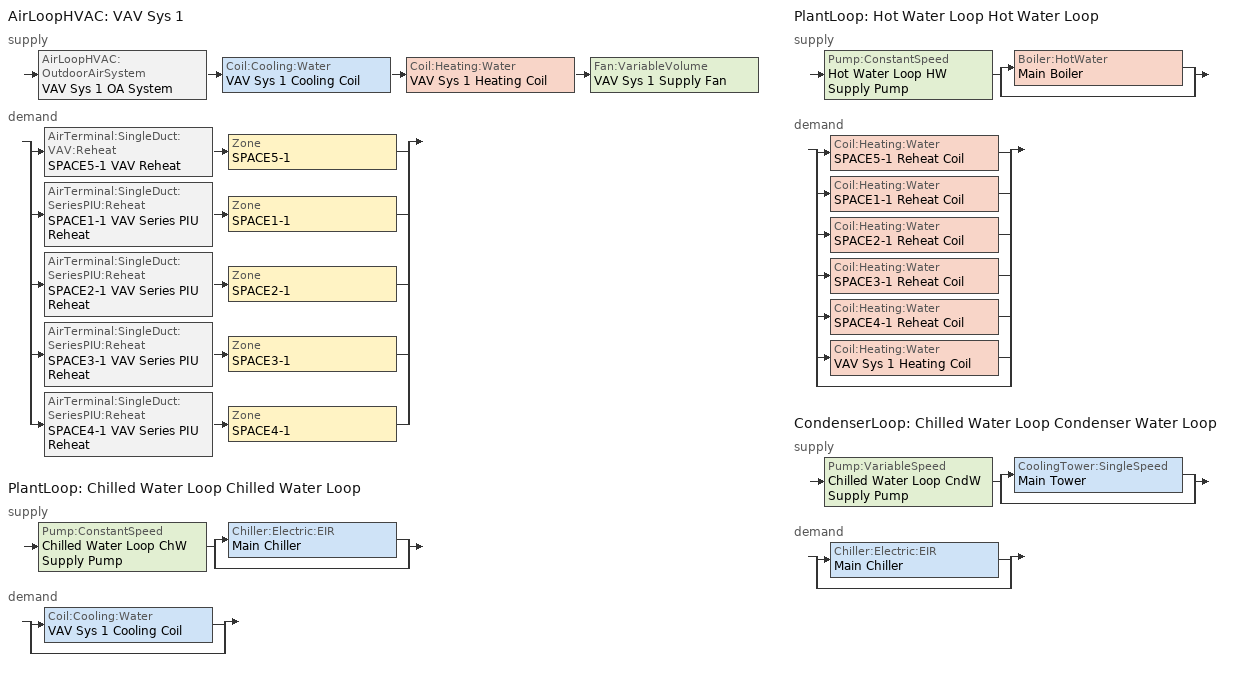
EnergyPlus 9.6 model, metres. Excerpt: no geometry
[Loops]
AirLoopHVAC 'VAV Sys 1'
 supply: AirLoopHVAC:OutdoorAirSystem 'VAV Sys 1 OA System' > Coil:Cooling:Water 'VAV Sys 1 Cooling Coil' > Coil:Heating:Water 'VAV Sys 1 Heating Coil' > Fan:VariableVolume 'VAV Sys 1 Supply Fan'
 demand: split
  | AirTerminal:SingleDuct:VAV:Reheat 'SPACE5-1 VAV Reheat' > Zone 'SPACE5-1'
  | AirTerminal:SingleDuct:SeriesPIU:Reheat 'SPACE1-1 VAV Series PIU Reheat' > Zone 'SPACE1-1'
  | AirTerminal:SingleDuct:SeriesPIU:Reheat 'SPACE2-1 VAV Series PIU Reheat' > Zone 'SPACE2-1'
  | AirTerminal:SingleDuct:SeriesPIU:Reheat 'SPACE3-1 VAV Series PIU Reheat' > Zone 'SPACE3-1'
  | AirTerminal:SingleDuct:SeriesPIU:Reheat 'SPACE4-1 VAV Series PIU Reheat' > Zone 'SPACE4-1'
PlantLoop 'Chilled Water Loop Chilled Water Loop'
 supply: Pump:ConstantSpeed 'Chilled Water Loop ChW Supply Pump' > split
  | Chiller:Electric:EIR 'Main Chiller'
  | bypass
 demand: split
  | Coil:Cooling:Water 'VAV Sys 1 Cooling Coil'
  | bypass
PlantLoop 'Hot Water Loop Hot Water Loop'
 supply: Pump:ConstantSpeed 'Hot Water Loop HW Supply Pump' > split
  | Boiler:HotWater 'Main Boiler'
  | bypass
 demand: split
  | Coil:Heating:Water 'SPACE5-1 Reheat Coil'
  | Coil:Heating:Water 'SPACE1-1 Reheat Coil'
  | Coil:Heating:Water 'SPACE2-1 Reheat Coil'
  | Coil:Heating:Water 'SPACE3-1 Reheat Coil'
  | Coil:Heating:Water 'SPACE4-1 Reheat Coil'
  | Coil:Heating:Water 'VAV Sys 1 Heating Coil'
  | bypass
CondenserLoop 'Chilled Water Loop Condenser Water Loop'
 supply: Pump:VariableSpeed 'Chilled Water Loop CndW Supply Pump' > split
  | CoolingTower:SingleSpeed 'Main Tower'
  | bypass
 demand: split
  | Chiller:Electric:EIR 'Main Chiller'
  | bypass
[AirLoopHVAC]
VAV Sys 1: Design supply air flow rate=Autosize
[AirLoopHVAC:ReturnPlenum]
VAV Sys 1 Return Plenum: Zone=PLENUM-1
[AirTerminal:SingleDuct:SeriesPIU:Reheat] Convergence tolerance=0.001; Maximum air flow rate=Autosize; Maximum hot water or steam flow rate=Autosize; Maximum primary air flow rate=Autosize; Minimum hot water or steam flow rate=0; Minimum primary air flow fraction=Autosize
Name | Fan | Reheat coil
SPACE1-1 VAV Series PIU Reheat | SPACE1-1 PIU Fan | SPACE1-1 Reheat Coil
SPACE2-1 VAV Series PIU Reheat | SPACE2-1 PIU Fan | SPACE2-1 Reheat Coil
SPACE3-1 VAV Series PIU Reheat | SPACE3-1 PIU Fan | SPACE3-1 Reheat Coil
SPACE4-1 VAV Series PIU Reheat | SPACE4-1 PIU Fan | SPACE4-1 Reheat Coil
[AirTerminal:SingleDuct:VAV:Reheat]
SPACE5-1 VAV Reheat: Constant minimum air flow fraction=0.3; Convergence tolerance=0.001; Damper heating action=Reverse; Maximum air flow rate=Autosize; Maximum hot water or steam flow rate=Autosize; Minimum hot water or steam flow rate=0; Reheat coil=SPACE5-1 Reheat Coil; Zone minimum air flow input method=Constant
[Boiler:HotWater]
Main Boiler: Boiler flow mode=ConstantFlow; Design water flow rate=Autosize; Efficiency curve temperature evaluation variable=LeavingBoiler; Fuel type=NaturalGas; Maximum part load ratio=1.1; Minimum part load ratio=0; Nominal capacity=Autosize; Nominal thermal efficiency=0.8; Normalized boiler efficiency curve=Main Boiler Efficiency Curve; Optimum part load ratio=1; Parasitic electric load=0; Sizing factor=1; Water outlet upper temperature limit=100
[Chiller:Electric:EIR]
Main Chiller: Chiller flow mode=ConstantFlow; Condenser type=WaterCooled; Cooling capacity function of temperature curve=Main Chiller RecipCapFT; Design heat recovery water flow rate=0; Electric input to cooling output ratio function of part load ratio curve=Main Chiller RecipEIRFPLR; Electric input to cooling output ratio function of temperature curve=Main Chiller RecipEIRFT; Fraction of compressor electric consumption rejected by condenser=1; Leaving chilled water lower temperature limit=5; Maximum part load ratio=1; Minimum part load ratio=0; Minimum unloading ratio=0.25; Optimum part load ratio=1; Reference capacity=Autosize; Reference chilled water flow rate=Autosize; Reference condenser fluid flow rate=Autosize; Reference cop=3.2; Reference entering condenser fluid temperature=29.4; Reference leaving chilled water temperature=6.67; Sizing factor=1
[Coil:Cooling:Water]
VAV Sys 1 Cooling Coil: Design air flow rate=Autosize; Design inlet air humidity ratio=Autosize; Design inlet air temperature=Autosize; Design inlet water temperature=Autosize; Design outlet air humidity ratio=Autosize; Design outlet air temperature=Autosize; Design water flow rate=Autosize; Heat exchanger configuration=CrossFlow; Type of analysis=DetailedAnalysis
[Coil:Heating:Water] Maximum water flow rate=Autosize; Performance input method=UFactorTimesAreaAndDesignWaterFlowRate; Rated capacity=Autosize; Rated inlet air temperature=16.6; Rated inlet water temperature=82.2; Rated outlet air temperature=32.2; Rated outlet water temperature=71.1; Rated ratio for air and water convection=0.5; U factor times area value=Autosize
SPACE1-1 Reheat Coil; SPACE2-1 Reheat Coil; SPACE3-1 Reheat Coil; SPACE4-1 Reheat Coil; SPACE5-1 Reheat Coil; VAV Sys 1 Heating Coil
[CondenserEquipmentList]
Chilled Water Loop All Condensers: Main Tower, CoolingTower:SingleSpeed
[CondenserEquipmentOperationSchemes]
Chilled Water Loop Condenser Operation: Control scheme 1=Chilled Water Loop Condenser Operation All Hours; Control scheme 1 schedule=HVACTemplate-Always 1
[CondenserLoop]
Chilled Water Loop Condenser Water Loop: Condenser equipment operation scheme=Chilled Water Loop Condenser Operation; Condenser loop volume=Autocalculate; Fluid type=Water; Load distribution scheme=SequentialLoad; Maximum loop flow rate=Autosize; Maximum loop temperature=80; Minimum loop flow rate=0; Minimum loop temperature=5
[Controller:OutdoorAir]
VAV Sys 1 OA Controller: Economizer control action type=ModulateFlow; Economizer control type=DifferentialDryBulb; Economizer maximum limit dry bulb temperature=19; Economizer minimum limit dry bulb temperature=4; Lockout type=NoLockout; Maximum outdoor air flow rate=Autosize; Minimum limit type=FixedMinimum; Minimum outdoor air flow rate=Autosize; Minimum outdoor air schedule=Min OA Sched
[Controller:WaterCoil] Actuator variable=Flow; Control variable=Temperature; Controller convergence tolerance=Autosize; Maximum actuated flow=Autosize; Minimum actuated flow=0
Name | Action
VAV Sys 1 Cooling Coil Controller | Reverse
VAV Sys 1 Heating Coil Controller | Normal
[CoolingTower:SingleSpeed]
Main Tower: Blowdown calculation mode=ConcentrationRatio; Blowdown concentration ratio=3; Capacity control=FanCycling; Design air flow rate=Autosize; Design fan power=Autosize; Design u factor times area value=Autosize; Design water flow rate=Autosize; Drift loss percent=0.008; Evaporation loss mode=SaturatedExit; Free convection capacity=Autocalculate; Free convection regime air flow rate=Autocalculate; Free convection regime u factor times area value=Autocalculate; Performance input method=UFactorTimesAreaAndDesignWaterFlowRate; Sizing factor=1
[DesignSpecification:OutdoorAir] Outdoor air flow per person=0.00944; Outdoor air flow per zone=0; Outdoor air flow per zone floor area=0; Outdoor air method=Flow/Person
SZ DSOA SPACE1-1; SZ DSOA SPACE2-1; SZ DSOA SPACE3-1; SZ DSOA SPACE4-1; SZ DSOA SPACE5-1
[DesignSpecification:ZoneAirDistribution] Zone air distribution effectiveness in cooling mode=1; Zone air distribution effectiveness in heating mode=1
SZ DSZAD SPACE1-1; SZ DSZAD SPACE2-1; SZ DSZAD SPACE3-1; SZ DSZAD SPACE4-1; SZ DSZAD SPACE5-1
[Fan:ConstantVolume] Availability schedule=FanAvailSched; Fan total efficiency=0.7; Maximum flow rate=Autosize; Motor efficiency=0.9; Motor in airstream fraction=1; Pressure rise=1000
SPACE1-1 PIU Fan; SPACE2-1 PIU Fan; SPACE3-1 PIU Fan; SPACE4-1 PIU Fan
[Fan:VariableVolume]
VAV Sys 1 Supply Fan: Availability schedule=FanAvailSched; Fan power coefficient 1=0.350712; Fan power coefficient 2=0.308505; Fan power coefficient 3=-0.541374; Fan power coefficient 4=0.871988; Fan power coefficient 5=0; Fan power minimum flow fraction=0.25; Fan power minimum flow rate input method=Fraction; Fan total efficiency=0.7; Maximum flow rate=Autosize; Motor efficiency=0.9; Motor in airstream fraction=1; Pressure rise=600
[PlantEquipmentList]
Chilled Water Loop All Chillers: Main Chiller, Chiller:Electric:EIR
Hot Water Loop All Equipment: Main Boiler, Boiler:HotWater
[PlantEquipmentOperation:CoolingLoad] Load range 1 lower limit=0; Load range 1 upper limit=1000000000000000
Name | Range 1 equipment list
Chilled Water Loop Chiller Operation All Hours | Chilled Water Loop All Chillers
Chilled Water Loop Condenser Operation All Hours | Chilled Water Loop All Condensers
[PlantEquipmentOperation:HeatingLoad]
Hot Water Loop Operation All Hours: Load range 1 lower limit=0; Load range 1 upper limit=1000000000000000; Range 1 equipment list=Hot Water Loop All Equipment
[PlantEquipmentOperationSchemes] Control scheme 1 schedule=HVACTemplate-Always 1
Name | Control scheme 1
Chilled Water Loop Chiller Operation | Chilled Water Loop Chiller Operation All Hours
Hot Water Loop Operation | Hot Water Loop Operation All Hours
[PlantLoop] Fluid type=Water; Load distribution scheme=SequentialLoad; Maximum loop flow rate=Autosize; Minimum loop flow rate=0; Plant loop demand calculation scheme=SingleSetpoint; Plant loop volume=Autocalculate
Name | Common pipe simulation | Maximum loop temperature | Minimum loop temperature | Plant equipment operation scheme
Chilled Water Loop Chilled Water Loop | None | 98 | 1 | Chilled Water Loop Chiller Operation
Hot Water Loop Hot Water Loop |  | 100 | 10 | Hot Water Loop Operation
[Pump:ConstantSpeed] Design flow rate=Autosize; Design power consumption=Autosize; Design pump head=179352; Fraction of motor inefficiencies to fluid stream=0; Motor efficiency=0.9; Pump control type=Intermittent
Chilled Water Loop ChW Supply Pump; Hot Water Loop HW Supply Pump
[Pump:VariableSpeed]
Chilled Water Loop CndW Supply Pump: Design maximum flow rate=Autosize; Design minimum flow rate=0; Design power consumption=Autosize; Design pump head=179352; Fraction of motor inefficiencies to fluid stream=0; Motor efficiency=0.9; Pump control type=Intermittent; Coefficient 1 of the part load performance curve=0; Coefficient 2 of the part load performance curve=0; Coefficient 3 of the part load performance curve=1; Coefficient 4 of the part load performance curve=0
[SetpointManager:MixedAir] Control variable=Temperature
Name | Setpoint node or nodelist
VAV Sys 1 Cooling Coil Air Temp Manager | VAV Sys 1 Mixed Air Nodes
VAV Sys 1 Heating Coil Air Temp Manager | VAV Sys 1 Heating Coil Outlet
[SetpointManager:Scheduled] Control variable=Temperature
Name | Schedule | Setpoint node or nodelist
VAV Sys 1 Cooling Supply Air Temp Manager | HVACTemplate-Always 12.8 | VAV Sys 1 Supply Fan Outlet
VAV Sys 1 Heating Supply Air Temp Manager | HVACTemplate-Always 10.0 | VAV Sys 1 Supply Path Inlet
[Sizing:Plant]
Name | Design loop exit temperature | Loop design temperature difference | Loop type
Hot Water Loop Hot Water Loop | 82 | 11 | Heating
Chilled Water Loop Chilled Water Loop | 7.22 | 6.67 | Cooling
Chilled Water Loop Condenser Water Loop | 29.4 | 5.6 | Condenser
[Sizing:System]
VAV Sys 1: 100 outdoor air in cooling=No; 100 outdoor air in heating=No; Central cooling capacity control method=OnOff; Central cooling design supply air humidity ratio=0.008; Central cooling design supply air temperature=12.8; Central heating design supply air humidity ratio=0.008; Central heating design supply air temperature=10; Central heating maximum system air flow ratio=0.3; Cooling design capacity=Autosize; Cooling design capacity method=CoolingDesignCapacity; Cooling supply air flow rate=0; Cooling supply air flow rate method=DesignDay; Design outdoor air flow rate=Autosize; Heating design capacity=Autosize; Heating design capacity method=HeatingDesignCapacity; Heating supply air flow rate=0; Heating supply air flow rate method=DesignDay; Precool design humidity ratio=0.008; Precool design temperature=11; Preheat design humidity ratio=0.008; Preheat design temperature=7.2; System outdoor air method=ZoneSum; Type of load to size on=Sensible; Type of zone sum to use=NonCoincident; Zone maximum outdoor air fraction=1
[Sizing:Zone] Cooling design air flow method=DesignDay; Cooling design air flow rate=0; Cooling minimum air flow fraction=0; Heating design air flow method=DesignDay; Heating design air flow rate=0; Heating maximum air flow fraction=0; Zone cooling design supply air humidity ratio=0.008; Zone cooling design supply air temperature=12.8; Zone cooling design supply air temperature difference=11.11; Zone cooling design supply air temperature input method=SupplyAirTemperature; Zone heating design supply air humidity ratio=0.008; Zone heating design supply air temperature=50; Zone heating design supply air temperature input method=SupplyAirTemperature
Name | Design specification outdoor air object | Design specification zone air distribution object
SPACE5-1 | SZ DSOA SPACE5-1 | SZ DSZAD SPACE5-1
SPACE1-1 | SZ DSOA SPACE1-1 | SZ DSZAD SPACE1-1
SPACE2-1 | SZ DSOA SPACE2-1 | SZ DSZAD SPACE2-1
SPACE3-1 | SZ DSOA SPACE3-1 | SZ DSZAD SPACE3-1
SPACE4-1 | SZ DSOA SPACE4-1 | SZ DSZAD SPACE4-1
[ThermostatSetpoint:DualSetpoint]
All Zones Dual SP Control: Cooling setpoint temperature schedule=Clg-SetP-Sch; Heating setpoint temperature schedule=Htg-SetP-Sch
[ZoneControl:Thermostat] Control 1=All Zones Dual SP Control; Control type schedule=HVACTemplate-Always 4
Name | Zone or zonelist
SPACE1-1 Thermostat | SPACE1-1
SPACE2-1 Thermostat | SPACE2-1
SPACE3-1 Thermostat | SPACE3-1
SPACE4-1 Thermostat | SPACE4-1
SPACE5-1 Thermostat | SPACE5-1
[Zone equipment]
SPACE1-1: SPACE1-1 VAV Series PIU Reheat
SPACE2-1: SPACE2-1 VAV Series PIU Reheat
SPACE3-1: SPACE3-1 VAV Series PIU Reheat
SPACE4-1: SPACE4-1 VAV Series PIU Reheat
SPACE5-1: SPACE5-1 VAV Reheat
[Curve:Biquadratic] Maximum value of x=10; Maximum value of y=35; Minimum value of x=5; Minimum value of y=24
Name | Coefficient1 constant | Coefficient2 x | Coefficient3 x 2 | Coefficient4 y | Coefficient5 y 2 | Coefficient6 x y
Main Chiller RecipCapFT | 0.507883 | 0.145228 | -0.00625644 | -0.0011178 | -0.0001296 | -0.00028188
Main Chiller RecipEIRFT | 1.03076 | -0.103536 | 0.00710208 | 0.0093186 | 0.00031752 | -0.00104328
[Curve:Quadratic] Maximum value of x=1; Minimum value of x=0
Name | Coefficient1 constant | Coefficient2 x | Coefficient3 x 2
Main Boiler Efficiency Curve | 0.97 | 0.0633 | -0.0333
Main Chiller RecipEIRFPLR | 0.088065 | 1.137742 | -0.225806
[Schedule:Compact]
Clg-SetP-Sch: Through: 12/31, For: WeekDays CustomDay1 CustomDay2, Until: 7:00, 32, Until: 21:00, 24, Until: 24:00, 32, For: WeekEnds Holiday, Until: 24:00, 32, For: SummerDesignDay, Until: 24:00, 24, For: WinterDesignDay, Until: 24:00, 32
FanAvailSched: Through: 12/31, For: WeekDays CustomDay1 CustomDay2, Until: 7:00, 0, Until: 21:00, 1, Until: 24:00, 0, For: Weekends Holiday, Until: 24:00, 0, For: SummerDesignDay, Until: 24:00, 1, For: WinterDesignDay, Until: 24:00, 1
HVACTemplate-Always 1: Through: 12/31, For: AllDays, Until: 24:00, 1
HVACTemplate-Always 4: Through: 12/31, For: AllDays, Until: 24:00, 4
HVACTemplate-Always 10.0: Through: 12/31, For: AllDays, Until: 24:00, 10
HVACTemplate-Always 12.8: Through: 12/31, For: AllDays, Until: 24:00, 12.8
Htg-SetP-Sch: Through: 12/31, For: WeekDays CustomDay1 CustomDay2, Until: 6:00, 13, Until: 7:00, 18, Until: 21:00, 23, Until: 24:00, 13, For: WeekEnds Holiday, Until: 24:00, 13, For: SummerDesignDay, Until: 24:00, 13, For: WinterDesignDay, Until: 24:00, 23
Min OA Sched: Through: 12/31, For: WeekDays CustomDay1 CustomDay2, Until: 8:00, 0, Until: 21:00, 1, Until: 24:00, 0, For: Weekends Holiday, Until: 24:00, 0, For: SummerDesignDay, Until: 24:00, 1, For: WinterDesignDay, Until: 24:00, 1
